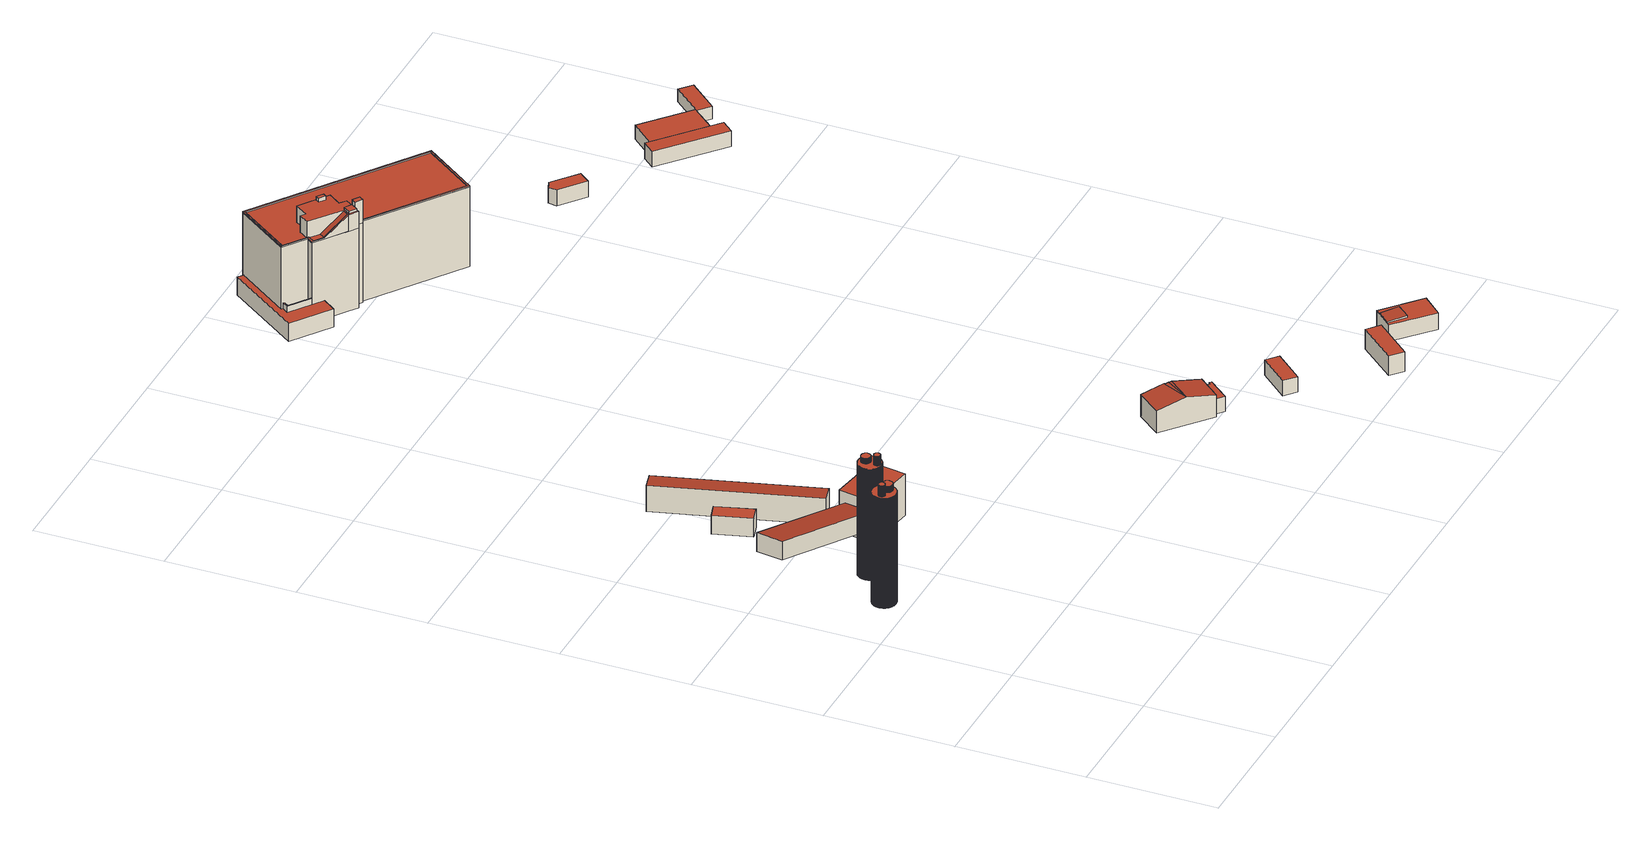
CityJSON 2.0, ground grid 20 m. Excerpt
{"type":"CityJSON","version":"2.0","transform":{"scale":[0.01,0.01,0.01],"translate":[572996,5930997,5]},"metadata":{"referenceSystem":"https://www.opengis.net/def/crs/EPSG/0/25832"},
"CityObjects":{
"building1":{"type":"Building","attributes":{"Grundfläche 2D":"10.214920","Grundhöhe NN":"5.525"},"children":["building1-1","building1-2"],"geometry":[{"type":"Solid","lod":"3","boundaries":[[[[0,1,2,3,4,5,6,7,8,9,10,11,12,13,14,15,16,17,18,19,20,21,22,23,24,25,26,27,28,29,30,31,32,33,34,35,36,37,38,39,40,41,42,43,44,45,46,47,48,49,50,51,52,53,54,55,56,57,58,59,60,61,62,63,64,65,66,67,68,69,70,71,72,73,74,75,76,77,78,79,80,81,82,83,84,85,86,87,88,89,90,91,92,93,94,95,96,97,98,99,100,101,102,103,104,105,106,107,108,109]],[[99,98,110,111]],[[100,99,111,112]],[[101,100,112,113]],[[102,101,113,114]],[[103,102,114,115]],[[89,88,116,117]],[[118,91,90,89,117,119]],[[92,91,118,120]],[[93,92,120,121]],[[94,93,121,122]],[[95,94,122,123]],[[96,95,123,124]],[[98,97,125,110]],[[97,96,124,125]],[[104,103,115,126]],[[105,104,126,127]],[[106,105,127,128]],[[107,106,128,129]],[[108,107,129,130]],[[109,108,130,131]],[[0,109,131,132]],[[1,0,132,133]],[[134,3,2,1,133,135]],[[136,5,4,3,134,137]],[[138,7,6,5,136,139]],[[8,7,138,140]],[[9,8,140,141]],[[142,11,10,9,141,143]],[[12,11,142,144]],[[13,12,144,145]],[[14,13,145,146]],[[15,14,146,147]],[[16,15,147,148]],[[17,16,148,149]],[[18,17,149,150]],[[19,18,150,151]],[[20,19,151,152]],[[21,20,152,153]],[[22,21,153,154]],[[23,22,154,155]],[[24,23,155,156]],[[25,24,156,157]],[[26,25,157,158]],[[27,26,158,159]],[[28,27,159,160]],[[29,28,160,161]],[[30,29,161,162]],[[31,30,162,163]],[[32,31,163,164]],[[33,32,164,165]],[[34,33,165,166]],[[35,34,166,167]],[[36,35,167,168]],[[37,36,168,169]],[[38,37,169,170]],[[39,38,170,171]],[[40,39,171,172]],[[41,40,172,173]],[[42,41,173,174]],[[43,42,174,175]],[[44,43,175,176]],[[45,44,176,177]],[[178,47,46,45,177,179]],[[180,49,48,47,178,181]],[[182,51,50,49,180,183]],[[52,51,182,184]],[[53,52,184,185]],[[54,53,185,186]],[[55,54,186,187]],[[56,55,187,188]],[[57,56,188,189]],[[58,57,189,190]],[[59,58,190,191]],[[192,61,60,59,191,193]],[[62,61,192,194]],[[63,62,194,195]],[[196,65,64,63,195,197]],[[198,67,66,65,196,199]],[[68,67,198,200]],[[69,68,200,201]],[[70,69,201,202]],[[71,70,202,203]],[[72,71,203,204]],[[73,72,204,205]],[[74,73,205,206]],[[75,74,206,207]],[[76,75,207,208]],[[77,76,208,209]],[[78,77,209,210]],[[79,78,210,211]],[[80,79,211,212]],[[81,80,212,213]],[[82,81,213,214]],[[83,82,214,215]],[[84,83,215,216]],[[85,84,216,217]],[[86,85,217,218]],[[87,86,218,219]],[[88,87,219,116]],[[116,219,218,217,216,215,214,213,212,211,210,209,208,207,206,205,204,203,202,201,200,198,199,196,197,195,194,192,193,191,190,189,188,187,186,185,184,182,183,180,181,178,179,177,176,175,174,173,172,171,170,169,168,167,166,165,164,163,162,161,160,159,158,157,156,155,154,153,152,151,150,149,148,147,146,145,144,142,143,141,140,138,139,136,137,134,135,133,132,131,130,129,128,127,126,115,114,113,112,111,110,125,124,123,122,121,120,118,119,117]]]],"semantics":{"surfaces":[{"type":"RoofSurface"},{"type":"WallSurface"},{"type":"GroundSurface"}],"values":[[0,1,1,1,1,1,1,1,1,1,1,1,1,1,1,1,1,1,1,1,1,1,1,1,1,1,1,1,1,1,1,1,1,1,1,1,1,1,1,1,1,1,1,1,1,1,1,1,1,1,1,1,1,1,1,1,1,1,1,1,1,1,1,1,1,1,1,1,1,1,1,1,1,1,1,1,1,1,1,1,1,1,1,1,1,1,1,1,1,1,1,1,1,1,1,1,1,1,1,1,2]]}}]},
"building1-1":{"type":"BuildingInstallation","parents":["building1"],"geometry":[{"type":"MultiSurface","lod":"3","boundaries":[[[220,221,222,223,224,225,226,227,228,229,230,231,232,233,234,235,236,237,238,239,240,241,242,243,244,245,246,247,248,249,250,251,252,253,254,255,256,257,258,259,260,261,262,263,264,265,266,267,268,269,270,271]],[[272,273,224,223]],[[273,274,225,224]],[[275,276,220,271]],[[276,277,221,220]],[[277,278,222,221]],[[223,222,278,272]],[[274,279,226,225]],[[279,280,227,226]],[[280,281,228,227]],[[281,282,229,228]],[[282,283,230,229]],[[283,284,231,230]],[[284,285,232,231]],[[285,286,233,232]],[[286,287,234,233]],[[287,288,235,234]],[[288,289,236,235]],[[289,290,237,236]],[[290,291,238,237]],[[291,292,239,238]],[[292,293,240,239]],[[293,294,241,240]],[[294,295,242,241]],[[295,296,243,242]],[[296,297,244,243]],[[297,298,245,244]],[[298,299,300,247,246,245]],[[300,301,302,249,248,247]],[[302,303,250,249]],[[303,304,251,250]],[[304,305,252,251]],[[305,306,253,252]],[[306,307,254,253]],[[307,308,255,254]],[[308,309,256,255]],[[309,310,257,256]],[[310,311,258,257]],[[311,312,259,258]],[[312,313,260,259]],[[313,314,261,260]],[[314,315,262,261]],[[315,316,263,262]],[[316,317,264,263]],[[317,318,265,264]],[[318,319,266,265]],[[319,320,267,266]],[[320,321,268,267]],[[321,322,269,268]],[[322,323,270,269]],[[323,275,271,270]]],"semantics":{"surfaces":[{"type":"RoofSurface"},{"type":"WallSurface"}],"values":[0,1,1,1,1,1,1,1,1,1,1,1,1,1,1,1,1,1,1,1,1,1,1,1,1,1,1,1,1,1,1,1,1,1,1,1,1,1,1,1,1,1,1,1,1,1,1,1,1,1,1]}}]},
"building1-2":{"type":"BuildingInstallation","parents":["building1"],"geometry":[{"type":"MultiSurface","lod":"3","boundaries":[[[324,325,326,327,328,329,330,331,332,333,334,335,336,337,338,339,340,341,342,343,344,345,346,347,348,349,350,351,352,353,354,355,356,357,358,359,360,361,362,363,364,365,366,367,368,369,370,371,372,373,374,375,376,377,378,379,380,381,382,383,384]],[[385,386,327,326]],[[387,388,383,382]],[[384,383,388,389]],[[389,390,324,384]],[[390,391,325,324]],[[326,325,391,385]],[[386,392,328,327]],[[392,393,329,328]],[[393,394,330,329]],[[394,395,331,330]],[[332,331,395,396]],[[333,332,396,397]],[[397,398,334,333]],[[398,399,335,334]],[[399,400,336,335]],[[400,401,337,336]],[[401,402,338,337]],[[402,403,404,340,339,338]],[[404,405,341,340]],[[405,406,342,341]],[[406,407,343,342]],[[407,408,344,343]],[[408,409,345,344]],[[409,410,346,345]],[[410,411,347,346]],[[411,412,348,347]],[[412,413,349,348]],[[413,414,350,349]],[[414,415,351,350]],[[415,416,352,351]],[[416,417,353,352]],[[417,418,354,353]],[[418,419,355,354]],[[419,420,356,355]],[[420,421,357,356]],[[421,422,358,357]],[[422,423,359,358]],[[423,424,360,359]],[[424,425,361,360]],[[425,426,362,361]],[[426,427,363,362]],[[427,428,364,363]],[[428,429,365,364]],[[429,430,366,365]],[[430,431,367,366]],[[431,432,368,367]],[[432,433,369,368]],[[433,434,370,369]],[[434,435,371,370]],[[435,436,372,371]],[[436,437,373,372]],[[437,438,374,373]],[[438,439,440,376,375,374]],[[440,441,377,376]],[[441,442,378,377]],[[442,443,379,378]],[[443,444,380,379]],[[444,445,387,382,381,380]]],"semantics":{"surfaces":[{"type":"RoofSurface"},{"type":"WallSurface"}],"values":[0,1,1,1,1,1,1,1,1,1,1,1,1,1,1,1,1,1,1,1,1,1,1,1,1,1,1,1,1,1,1,1,1,1,1,1,1,1,1,1,1,1,1,1,1,1,1,1,1,1,1,1,1,1,1,1,1,1,1]}}]},
"building2":{"type":"Building","attributes":{"Grundfläche 2D":"95.408571","Grundhöhe NN":"7.500"},"geometry":[{"type":"Solid","lod":"3","boundaries":[[[[446,447,448,449]],[[447,446,450,451]],[[448,447,451,452]],[[449,448,452,453]],[[446,449,453,450]],[[453,452,451,450]]]],"semantics":{"surfaces":[{"type":"RoofSurface"},{"type":"WallSurface"},{"type":"GroundSurface"}],"values":[[0,1,1,1,1,2]]}}]},
"building3":{"type":"Building","attributes":{"Grundfläche 2D":"9.798361","Grundhöhe NN":"5.527"},"children":["building3-1","building3-2"],"geometry":[{"type":"Solid","lod":"3","boundaries":[[[[454,455,456,457,458,459,460,461,462,463,464,465,466,467,468,469,470,471,472,473,474,475,476,477,478,479,480,481,482,483,484,485,486,487,488,489,490,491,492,493,494,495,496,497,498,499,500,501,502,503,504,505,506,507,508,509,510,511,512,513,514,515,516,517,518,519,520,521,522,523,524,525,526,527,528,529,530,531,532,533,534,535,536,537,538,539,540,541,542,543,544,545,546,547,548,549,550,551,552,553,554,555,556,557,558,559,560,561,562,563,564]],[[565,566,511,510]],[[566,567,512,511]],[[567,568,513,512]],[[568,569,514,513]],[[570,571,572,501,500,499]],[[572,573,574,503,502,501]],[[574,575,504,503]],[[575,576,505,504]],[[576,577,506,505]],[[577,578,507,506]],[[579,565,510,509]],[[578,580,508,507]],[[580,579,509,508]],[[569,581,515,514]],[[581,582,516,515]],[[582,583,517,516]],[[583,584,518,517]],[[584,585,519,518]],[[585,586,520,519]],[[586,587,521,520]],[[587,588,522,521]],[[588,589,523,522]],[[589,590,524,523]],[[590,591,525,524]],[[591,592,526,525]],[[592,593,527,526]],[[593,594,528,527]],[[594,595,529,528]],[[595,596,530,529]],[[596,597,531,530]],[[597,598,599,533,532,531]],[[599,600,534,533]],[[600,601,535,534]],[[601,602,603,537,536,535]],[[603,604,605,539,538,537]],[[605,606,540,539]],[[606,607,541,540]],[[607,608,542,541]],[[608,609,543,542]],[[609,610,544,543]],[[610,611,545,544]],[[611,612,546,545]],[[612,613,547,546]],[[613,614,548,547]],[[614,615,549,548]],[[615,616,550,549]],[[616,617,551,550]],[[617,618,552,551]],[[618,619,620,554,553,552]],[[620,621,622,556,555,554]],[[622,623,624,558,557,556]],[[624,625,559,558]],[[625,626,560,559]],[[626,627,561,560]],[[627,628,562,561]],[[628,629,630,564,563,562]],[[630,631,454,564]],[[631,632,455,454]],[[632,633,456,455]],[[633,634,457,456]],[[634,635,458,457]],[[635,636,459,458]],[[636,637,460,459]],[[637,638,461,460]],[[638,639,462,461]],[[639,640,463,462]],[[640,641,464,463]],[[641,642,465,464]],[[642,643,466,465]],[[643,644,467,466]],[[644,645,468,467]],[[645,646,469,468]],[[646,647,470,469]],[[647,648,471,470]],[[648,649,472,471]],[[649,650,473,472]],[[650,651,474,473]],[[651,652,475,474]],[[652,653,476,475]],[[653,654,477,476]],[[654,655,478,477]],[[655,656,479,478]],[[656,657,480,479]],[[657,658,481,480]],[[658,659,482,481]],[[659,660,483,482]],[[660,661,484,483]],[[661,662,485,484]],[[662,663,664,665,488,487,486,485]],[[665,666,489,488]],[[666,667,490,489]],[[667,668,491,490]],[[668,669,492,491]],[[669,670,493,492]],[[670,671,494,493]],[[671,672,495,494]],[[672,673,496,495]],[[673,674,497,496]],[[674,675,498,497]],[[675,570,499,498]],[[675,674,673,672,671,670,669,668,667,666,665,664,663,662,661,660,659,658,657,656,655,654,653,652,651,650,649,648,647,646,645,644,643,642,641,640,639,638,637,636,635,634,633,632,631,630,629,628,627,626,625,624,623,622,621,620,619,618,617,616,615,614,613,612,611,610,609,608,607,606,605,604,603,602,601,600,599,598,597,596,595,594,593,592,591,590,589,588,587,586,585,584,583,582,581,569,568,567,566,565,579,580,578,577,576,575,574,573,572,571,570]]]],"semantics":{"surfaces":[{"type":"RoofSurface"},{"type":"WallSurface"},{"type":"GroundSurface"}],"values":[[0,1,1,1,1,1,1,1,1,1,1,1,1,1,1,1,1,1,1,1,1,1,1,1,1,1,1,1,1,1,1,1,1,1,1,1,1,1,1,1,1,1,1,1,1,1,1,1,1,1,1,1,1,1,1,1,1,1,1,1,1,1,1,1,1,1,1,1,1,1,1,1,1,1,1,1,1,1,1,1,1,1,1,1,1,1,1,1,1,1,1,1,1,1,1,1,1,1,1,1,1,2]]}}]},
"building3-1":{"type":"BuildingInstallation","parents":["building3"],"geometry":[{"type":"MultiSurface","lod":"3","boundaries":[[[676,677,678,679,680,681,682,683,684,685,686,687,688,689,690,691,692,693,694,695,696,697,698,699,700,701,702,703,704,705,706,707,708,709,710,711,712,713,714,715,716,717,718,719,720,721,722,723,724,725,726,727,728,729,730]],[[677,676,731,732]],[[678,677,732,733]],[[728,727,734,735]],[[729,728,735,736]],[[730,729,736,737]],[[676,730,737,731]],[[679,678,733,738]],[[680,679,738,739]],[[681,680,739,740]],[[682,681,740,741]],[[683,682,741,742]],[[684,683,742,743]],[[685,684,743,744]],[[686,685,744,745]],[[687,686,745,746]],[[688,687,746,747]],[[689,688,747,748]],[[690,689,748,749]],[[691,690,749,750]],[[692,691,750,751]],[[693,692,751,752]],[[694,693,752,753]],[[695,694,753,754]],[[696,695,754,755]],[[697,696,755,756]],[[698,697,756,757]],[[699,698,757,758]],[[700,699,758,759]],[[701,700,759,760]],[[702,701,760,761]],[[703,702,761,762]],[[704,703,762,763]],[[705,704,763,764]],[[706,705,764,765]],[[707,706,765,766]],[[708,707,766,767]],[[709,708,767,768]],[[710,709,768,769]],[[711,710,769,770]],[[712,711,770,771]],[[713,712,771,772]],[[714,713,772,773]],[[715,714,773,774]],[[716,715,774,775]],[[717,716,775,776]],[[718,717,776,777]],[[719,718,777,778]],[[720,719,778,779]],[[721,720,779,780]],[[722,721,780,781]],[[723,722,781,782]],[[724,723,782,783]],[[725,724,783,784]],[[726,725,784,785]],[[727,726,785,734]]],"semantics":{"surfaces":[{"type":"RoofSurface"},{"type":"WallSurface"}],"values":[0,1,1,1,1,1,1,1,1,1,1,1,1,1,1,1,1,1,1,1,1,1,1,1,1,1,1,1,1,1,1,1,1,1,1,1,1,1,1,1,1,1,1,1,1,1,1,1,1,1,1,1,1,1,1,1]}}]},
"building3-2":{"type":"BuildingInstallation","parents":["building3"],"geometry":[{"type":"MultiSurface","lod":"3","boundaries":[[[786,787,788,789,790,791,792,793,794,795,796,797,798,799,800,801,802,803,804,805,806,807,808,809,810,811,812,813,814,815,816,817,818,819,820,821,822,823,824,825,826,827,828,829,830,831,832,833,834,835,836,837,838,839,840,841]],[[842,843,790,789]],[[843,844,791,790]],[[845,846,786,841]],[[846,847,787,786]],[[847,848,788,787]],[[848,842,789,788]],[[844,849,792,791]],[[849,850,793,792]],[[850,851,794,793]],[[851,852,795,794]],[[852,853,796,795]],[[853,854,855,798,797,796]],[[855,856,799,798]],[[856,857,800,799]],[[857,858,859,802,801,800]],[[859,860,803,802]],[[860,861,804,803]],[[861,862,805,804]],[[862,863,806,805]],[[863,864,807,806]],[[864,865,808,807]],[[865,866,809,808]],[[866,867,810,809]],[[867,868,811,810]],[[868,869,812,811]],[[869,870,813,812]],[[814,813,870,871]],[[871,872,815,814]],[[872,873,816,815]],[[873,874,817,816]],[[874,875,818,817]],[[819,818,875,876]],[[876,877,820,819]],[[877,878,821,820]],[[878,879,822,821]],[[879,880,823,822]],[[880,881,824,823]],[[881,882,825,824]],[[882,883,826,825]],[[883,884,827,826]],[[828,827,884,885]],[[885,886,829,828]],[[886,887,830,829]],[[887,888,831,830]],[[888,889,832,831]],[[889,890,833,832]],[[890,891,834,833]],[[891,892,835,834]],[[892,893,894,837,836,835]],[[894,895,896,839,838,837]],[[840,839,896,897]],[[897,845,841,840]]],"semantics":{"surfaces":[{"type":"RoofSurface"},{"type":"WallSurface"}],"values":[0,1,1,1,1,1,1,1,1,1,1,1,1,1,1,1,1,1,1,1,1,1,1,1,1,1,1,1,1,1,1,1,1,1,1,1,1,1,1,1,1,1,1,1,1,1,1,1,1,1,1,1,1]}}]},
"building4":{"type":"Building","attributes":{"Grundfläche 2D":"14.582575","Grundhöhe NN":"5.173"},"geometry":[{"type":"Solid","lod":"3","boundaries":[[[[898,899,900,901]],[[902,903,901,900]],[[903,904,898,901]],[[904,905,899,898]],[[905,902,900,899]],[[905,904,903,902]]]],"semantics":{"surfaces":[{"type":"RoofSurface"},{"type":"WallSurface"},{"type":"GroundSurface"}],"values":[[0,1,1,1,1,2]]}}]},
"building5":{"type":"Building","attributes":{"Grundfläche 2D":"46.606124","Grundhöhe NN":"5.518"},"geometry":[{"type":"Solid","lod":"3","boundaries":[[[[906,907,908,909]],[[909,908,910,911]],[[906,909,911,912]],[[907,906,912,913]],[[908,907,913,910]],[[913,912,911,910]]]],"semantics":{"surfaces":[{"type":"RoofSurface"},{"type":"WallSurface"},{"type":"GroundSurface"}],"values":[[0,1,1,1,1,2]]}}]},
"building6":{"type":"Building","attributes":{"Grundfläche 2D":"91.170363","Grundhöhe NN":"5.155"},"geometry":[{"type":"Solid","lod":"3","boundaries":[[[[914,915,916,917]],[[918,919,920,921]],[[922,923,917,916]],[[923,924,914,917]],[[924,925,915,914]],[[925,922,916,915]],[[926,927,921,920]],[[927,928,918,921]],[[928,929,919,918]],[[929,926,920,919]],[[925,924,923,922]],[[929,928,927,926]]]],"semantics":{"surfaces":[{"type":"RoofSurface"},{"type":"WallSurface"},{"type":"GroundSurface"}],"values":[[0,0,1,1,1,1,1,1,1,1,2,2]]}}]},
"building7":{"type":"Building","attributes":{"Grundfläche 2D":"43.508613","Grundhöhe NN":"5.554"},"geometry":[{"type":"Solid","lod":"3","boundaries":[[[[930,931,932,933]],[[934,932,931]],[[934,935,936,932]],[[932,936,937,938,939]],[[934,931,930,940,941]],[[935,934,941,942]],[[937,936,943,944]],[[936,935,942,943]],[[938,937,944,945]],[[939,938,945,946]],[[933,932,939,946,947]],[[930,933,947,940]],[[940,947,946,945,944,943,942,941]]]],"semantics":{"surfaces":[{"type":"RoofSurface"},{"type":"WallSurface"},{"type":"GroundSurface"}],"values":[[0,0,0,0,1,1,1,1,1,1,1,1,2]]}}]},
"building8":{"type":"Building","attributes":{"Grundfläche 2D":"6.812278","Grundhöhe NN":"5.571"},"geometry":[{"type":"Solid","lod":"3","boundaries":[[[[948,949,950,951,952,953,954]],[[950,949,955,956]],[[951,950,956,957]],[[952,951,957,958]],[[953,952,958,959]],[[948,954,960,961]],[[954,953,959,960]],[[949,948,961,955]],[[961,960,959,958,957,956,955]]]],"semantics":{"surfaces":[{"type":"RoofSurface"},{"type":"WallSurface"},{"type":"GroundSurface"}],"values":[[0,1,1,1,1,1,1,1,2]]}}]},
"building9":{"type":"Building","attributes":{"Grundfläche 2D":"13.793557","Grundhöhe NN":"5.588"},"geometry":[{"type":"Solid","lod":"3","boundaries":[[[[962,963,964,965]],[[966,967,965,964]],[[967,968,962,965]],[[968,969,963,962]],[[969,966,964,963]],[[969,968,967,966]]]],"semantics":{"surfaces":[{"type":"RoofSurface"},{"type":"WallSurface"},{"type":"GroundSurface"}],"values":[[0,1,1,1,1,2]]}}]},
"building10":{"type":"Building","attributes":{"Grundfläche 2D":"19.108471","Grundhöhe NN":"5.616"},"geometry":[{"type":"Solid","lod":"3","boundaries":[[[[970,971,972,973]],[[974,975,973,972]],[[975,976,970,973]],[[976,977,971,970]],[[977,974,972,971]],[[977,976,975,974]]]],"semantics":{"surfaces":[{"type":"RoofSurface"},{"type":"WallSurface"},{"type":"GroundSurface"}],"values":[[0,1,1,1,1,2]]}}]},
"building11":{"type":"Building","attributes":{"Grundfläche 2D":"366.352411","Grundhöhe NN":"5.957"},"children":["building11-1","building11-2","building11-3","building11-4","building11-5"],"geometry":[{"type":"MultiSurface","lod":"3","boundaries":[[[978,979,980,981,982,983,984,985,986,987,988,989,990,991,992],[993,994,995,996,997],[998,999,1000,1001]],[[1002,1003,1004,1005,1006,1007,1008,1009,1010,1011,1012,1013,1014,1015,1016,1017,1018,1019,1020,1021]],[[1022,1023,1020]],[[1023,1021,1020]],[[1024,1025,1026,1027,1028,1029,1030,1031,1032,1033,1034,1035]],[[1036,1037,1038]],[[1039,1040,1041,1042,1043,1044,1045,1046,1047,1048,1049,1050,1051,1052,1053,1054,1055,1056,1057,1058,1059,1060,1061,1062,1063]],[[981,1052,1051,1064,982]],[[1036,1038,985,984,983,982,1064,1065,1023,1022]],[[1038,1066,986,985]],[[1066,1061,987,986]],[[990,989,1059,1058]],[[1058,1057,991,990]],[[1057,1056,992,991]],[[1056,1055,978,992]],[[1055,1054,979,978]],[[1054,1053,980,979]],[[1053,1052,981,980]],[[1063,1067,1011,1010]],[[1012,1011,1067,1068]],[[1068,1069,1013,1012]],[[1069,1070,1014,1013]],[[1070,1071,1072,1016,1015,1014]],[[1072,1073,1074,1075,1019,1018,1017,1016]],[[1075,1037,1036,1022,1020,1019]],[[1048,1047,1046,1002,1021,1023,1065]],[[1003,1002,1046,1045]],[[1004,1003,1045,1044]],[[1005,1004,1044,1043]],[[1006,1005,1043,1042]],[[1042,1041,1007,1006]],[[1039,1009,1008,1007,1041,1040]],[[1032,1031,1076,1077]],[[1033,1032,1077,1078]],[[1034,1033,1078,1079]],[[1035,1034,1079,1080]],[[1027,1072,1071,1070,1030,1029,1028]],[[1024,1075,1074,1073,1072,1027,1026,1025]],[[1081,1082,1066,1038,1037,1075,1024,1035,1080]],[[1061,1066,1082,1083]],[[1062,1061,1083,1084]],[[1063,1062,1084,1085]],[[1067,1063,1085,1086]],[[1068,1067,1086,1087]],[[1069,1068,1087,1088]],[[1031,1030,1070,1069,1088,1076]],[[1087,1086,1085,1084,1083,1082,1081,1080,1079,1078,1077,1076,1088]]],"semantics":{"surfaces":[{"type":"RoofSurface"},{"type":"WallSurface"},{"type":"GroundSurface"}],"values":[0,0,0,0,0,0,0,1,1,1,1,1,1,1,1,1,1,1,1,1,1,1,1,1,1,1,1,1,1,1,1,1,1,1,1,1,1,1,1,1,1,1,1,1,1,1,2]}}]},
"building11-1":{"type":"BuildingInstallation","parents":["building11"],"geometry":[{"type":"MultiSurface","lod":"3","boundaries":[[[1089,1090,1091,1092]],[[1092,1091,999,998]],[[1089,1092,998,1001]],[[1090,1089,1001,1000]],[[1091,1090,1000,999]]],"semantics":{"surfaces":[{"type":"RoofSurface"},{"type":"WallSurface"}],"values":[0,1,1,1,1]}}]},
"building11-2":{"type":"BuildingInstallation","parents":["building11"],"geometry":[{"type":"MultiSurface","lod":"3","boundaries":[[[1093,1094,1095,1096,1097,1098]],[[1095,1025,1026,1096]],[[1097,1096,1026,1099]],[[1099,1028,1098,1097]],[[1028,1029,1093,1098]],[[1094,1093,1029,1100]],[[1095,1094,1100,1025]]],"semantics":{"surfaces":[{"type":"RoofSurface"},{"type":"WallSurface"}],"values":[0,1,1,1,1,1,1]}}]},
"building11-3":{"type":"BuildingInstallation","parents":["building11"],"geometry":[{"type":"MultiSurface","lod":"3","boundaries":[[[1065,1064,1051,1048]]],"semantics":{"surfaces":[{"type":"RoofSurface"}],"values":[0]}}]},
"building11-4":{"type":"BuildingInstallation","parents":["building11"],"geometry":[{"type":"MultiSurface","lod":"3","boundaries":[[[1101,1102,1103,1104,1105]],[[1103,1102,993,997]],[[1104,1103,997,996]],[[1105,1104,996,995]],[[993,1102,1101,1105,995,994]]],"semantics":{"surfaces":[{"type":"RoofSurface"},{"type":"WallSurface"}],"values":[0,1,1,1,1]}}]},
"building11-5":{"type":"BuildingInstallation","parents":["building11"],"geometry":[{"type":"MultiSurface","lod":"3","boundaries":[[[1106,1107,1108,1109,1110]],[[988,987,1107,1106]],[[1062,1108,1107,987,1061]],[[1111,1110,1109,1108,1062,1063,1010,1009,1039]],[[1106,1110,1111,1059,989,988]]],"semantics":{"surfaces":[{"type":"RoofSurface"},{"type":"WallSurface"}],"values":[0,1,1,1,1]}}]},
"building12":{"type":"Building","attributes":{"Grundfläche 2D":"30.776832","Grundhöhe NN":"5.616"},"children":["building12-1"],"geometry":[{"type":"Solid","lod":"3","boundaries":[[[[1112,1113,1114,1115,1116,1117]],[[1115,1114,1113,1112,1118,1119]],[[1116,1115,1119,1120]],[[1117,1116,1120,1121]],[[1112,1117,1121,1118]],[[1119,1118,1121,1120]]]],"semantics":{"surfaces":[{"type":"RoofSurface"},{"type":"WallSurface"},{"type":"GroundSurface"}],"values":[[0,1,1,1,1,2]]}}]},
"building12-1":{"type":"BuildingInstallation","parents":["building12"],"geometry":[{"type":"MultiSurface","lod":"3","boundaries":[[[1122,1123,1124,1125]],[[1113,1114,1125,1124]],[[1122,1125,1114,1126]],[[1126,1127,1123,1122]],[[1124,1123,1127,1113]]],"semantics":{"surfaces":[{"type":"RoofSurface"},{"type":"WallSurface"}],"values":[0,1,1,1,1]}}]},
"building13":{"type":"Building","attributes":{"Grundfläche 2D":"11.872513","Grundhöhe NN":"5.946"},"geometry":[{"type":"Solid","lod":"3","boundaries":[[[[1128,1129,1130,1131,1132]],[[1133,1134,1132,1131]],[[1134,1135,1128,1132]],[[1135,1136,1129,1128]],[[1136,1137,1130,1129]],[[1137,1133,1131,1130]],[[1137,1136,1135,1134,1133]]]],"semantics":{"surfaces":[{"type":"RoofSurface"},{"type":"WallSurface"},{"type":"GroundSurface"}],"values":[[0,1,1,1,1,1,2]]}}]},
"building14":{"type":"Building","attributes":{"Grundfläche 2D":"30.035282","Grundhöhe NN":"5.639"},"geometry":[{"type":"Solid","lod":"3","boundaries":[[[[1138,1139,1140,1141]],[[1139,1138,1142,1143]],[[1140,1139,1143,1144]],[[1141,1140,1144,1145]],[[1138,1141,1145,1142]],[[1143,1142,1145,1144]]]],"semantics":{"surfaces":[{"type":"RoofSurface"},{"type":"WallSurface"},{"type":"GroundSurface"}],"values":[[0,1,1,1,1,2]]}}]},
"building15":{"type":"Building","attributes":{"Grundfläche 2D":"45.669580","Grundhöhe NN":"5.767"},"geometry":[{"type":"Solid","lod":"3","boundaries":[[[[1146,1147,1148,1149]],[[1150,1151,1149,1148]],[[1151,1152,1146,1149]],[[1152,1153,1147,1146]],[[1153,1150,1148,1147]],[[1153,1152,1151,1150]]]],"semantics":{"surfaces":[{"type":"RoofSurface"},{"type":"WallSurface"},{"type":"GroundSurface"}],"values":[[0,1,1,1,1,2]]}}]},
"building16":{"type":"Building","attributes":{"Grundfläche 2D":"14.897700","Grundhöhe NN":"5.859"},"geometry":[{"type":"Solid","lod":"3","boundaries":[[[[1154,1155,1156,1157]],[[1158,1159,1157,1156]],[[1159,1160,1154,1157]],[[1160,1161,1155,1154]],[[1161,1158,1156,1155]],[[1161,1160,1159,1158]]]],"semantics":{"surfaces":[{"type":"RoofSurface"},{"type":"WallSurface"},{"type":"GroundSurface"}],"values":[[0,1,1,1,1,2]]}}]}
},
"vertices":[
[1178,4388,1867],[1177,4401,1867],[1175,4410,1867],[1174,4413,1867],[1172,4423,1867],[1171,4426,1867],[1168,4436,1867],[1167,4438,1867],[1162,4448,1867],[1161,4450,1867],[1160,4452,1867],[1155,4462,1867],[1149,4472,1867],[1141,4483,1867],[1133,4493,1867],[1124,4502,1867],[1115,4510,1867],[1106,4517,1867],[1096,4524,1867],[1086,4530,1867],[1076,4536,1867],[1066,4540,1867],[1056,4544,1867],[1045,4547,1867],[1035,4549,1867],[1026,4551,1867],[1016,4552,1867],[1006,4553,1867],[995,4553,1867],[984,4552,1867],[973,4551,1867],[962,4549,1867],[951,4546,1867],[939,4543,1867],[928,4538,1867],[917,4533,1867],[906,4527,1867],[895,4520,1867],[885,4513,1867],[875,4504,1867],[866,4495,1867],[858,4485,1867],[850,4475,1867],[843,4464,1867],[837,4452,1867],[832,4441,1867],[829,4433,1867],[827,4429,1867],[824,4419,1867],[824,4417,1867],[823,4415,1867],[821,4405,1867],[819,4393,1867],[818,4381,1867],[818,4369,1867],[819,4358,1867],[820,4347,1867],[822,4336,1867],[824,4326,1867],[827,4316,1867],[830,4308,1867],[831,4307,1867],[831,4305,1867],[834,4298,1867],[834,4297,1867],[839,4288,1867],[841,4285,1867],[844,4279,1867],[850,4270,1867],[856,4261,1867],[864,4253,1867],[872,4244,1867],[881,4236,1867],[890,4228,1867],[900,4221,1867],[911,4215,1867],[922,4209,1867],[934,4204,1867],[946,4200,1867],[959,4196,1867],[971,4194,1867],[984,4193,1867],[997,4192,1867],[1010,4192,1867],[1023,4194,1867],[1035,4196,1867],[1048,4199,1867],[1059,4203,1867],[1071,4207,1867],[1081,4212,1867],[1086,4215,1867],[1092,4218,1867],[1101,4224,1867],[1110,4231,1867],[1111,4232,1867],[1118,4238,1867],[1126,4245,1867],[1133,4252,1867],[1139,4260,1867],[1145,4268,1867],[1151,4276,1867],[1156,4285,1867],[1161,4295,1867],[1166,4305,1867],[1170,4316,1867],[1173,4327,1867],[1176,4338,1867],[1178,4350,1867],[1179,4363,1867],[1179,4375,1867],[1139,4260,53],[1145,4268,53],[1151,4276,53],[1156,4285,53],[1161,4295,53],[1166,4305,53],[1071,4207,53],[1081,4212,53],[1092,4218,53],[1086,4215,53],[1101,4224,53],[1110,4231,53],[1111,4232,53],[1118,4238,53],[1126,4245,53],[1133,4252,53],[1170,4316,53],[1173,4327,53],[1176,4338,53],[1178,4350,53],[1179,4363,53],[1179,4375,53],[1178,4388,53],[1177,4401,53],[1174,4413,53],[1175,4410,53],[1171,4426,53],[1172,4423,53],[1167,4438,53],[1168,4436,53],[1162,4448,53],[1161,4450,53],[1155,4462,53],[1160,4452,53],[1149,4472,53],[1141,4483,53],[1133,4493,53],[1124,4502,53],[1115,4510,53],[1106,4517,53],[1096,4524,53],[1086,4530,53],[1076,4536,53],[1066,4540,53],[1056,4544,53],[1045,4547,53],[1035,4549,53],[1026,4551,53],[1016,4552,53],[1006,4553,53],[995,4553,53],[984,4552,53],[973,4551,53],[962,4549,53],[951,4546,53],[939,4543,53],[928,4538,53],[917,4533,53],[906,4527,53],[895,4520,53],[885,4513,53],[875,4504,53],[866,4495,53],[858,4485,53],[850,4475,53],[843,4464,53],[837,4452,53],[832,4441,53],[827,4429,53],[829,4433,53],[824,4417,53],[824,4419,53],[821,4405,53],[823,4415,53],[819,4393,53],[818,4381,53],[818,4369,53],[819,4358,53],[820,4347,53],[822,4336,53],[824,4326,53],[827,4316,53],[831,4307,53],[830,4308,53],[831,4305,53],[834,4298,53],[839,4288,53],[834,4297,53],[844,4279,53],[841,4285,53],[850,4270,53],[856,4261,53],[864,4253,53],[872,4244,53],[881,4236,53],[890,4228,53],[900,4221,53],[911,4215,53],[922,4209,53],[934,4204,53],[946,4200,53],[959,4196,53],[971,4194,53],[984,4193,53],[997,4192,53],[1010,4192,53],[1023,4194,53],[1035,4196,53],[1048,4199,53],[1059,4203,53],
[933,4325,2045],[938,4328,2045],[942,4332,2045],[946,4336,2045],[949,4341,2045],[952,4346,2045],[954,4352,2045],[956,4358,2045],[957,4365,2045],[957,4372,2045],[956,4379,2045],[954,4386,2045],[951,4392,2045],[947,4398,2045],[942,4404,2045],[937,4408,2045],[931,4412,2045],[926,4414,2045],[920,4416,2045],[915,4417,2045],[909,4418,2045],[903,4418,2045],[897,4417,2045],[891,4415,2045],[884,4413,2045],[878,4409,2045],[874,4406,2045],[873,4404,2045],[872,4403,2045],[868,4399,2045],[864,4393,2045],[860,4387,2045],[858,4380,2045],[857,4374,2045],[857,4367,2045],[857,4361,2045],[858,4355,2045],[860,4350,2045],[862,4345,2045],[866,4339,2045],[869,4335,2045],[870,4334,2045],[874,4330,2045],[879,4326,2045],[881,4325,2045],[885,4322,2045],[892,4320,2045],[899,4318,2045],[906,4318,2045],[914,4318,2045],[920,4320,2045],[927,4322,2045],[946,4336,1867],[949,4341,1867],[952,4346,1867],[927,4322,1867],[933,4325,1867],[938,4328,1867],[942,4332,1867],[954,4352,1867],[956,4358,1867],[957,4365,1867],[957,4372,1867],[956,4379,1867],[954,4386,1867],[951,4392,1867],[947,4398,1867],[942,4404,1867],[937,4408,1867],[931,4412,1867],[926,4414,1867],[920,4416,1867],[915,4417,1867],[909,4418,1867],[903,4418,1867],[897,4417,1867],[891,4415,1867],[884,4413,1867],[878,4409,1867],[874,4406,1867],[873,4404,1867],[872,4403,1867],[868,4399,1867],[864,4393,1867],[860,4387,1867],[858,4380,1867],[857,4374,1867],[857,4367,1867],[857,4361,1867],[858,4355,1867],[860,4350,1867],[862,4345,1867],[866,4339,1867],[869,4335,1867],[870,4334,1867],[874,4330,1867],[879,4326,1867],[881,4325,1867],[885,4322,1867],[892,4320,1867],[899,4318,1867],[906,4318,1867],[914,4318,1867],[920,4320,1867],
[1122,4298,1967],[1128,4305,1967],[1132,4312,1967],[1136,4320,1967],[1139,4329,1967],[1141,4339,1967],[1142,4349,1967],[1142,4359,1967],[1140,4370,1967],[1136,4381,1967],[1134,4386,1967],[1131,4391,1967],[1128,4395,1967],[1124,4400,1967],[1117,4408,1967],[1114,4410,1967],[1108,4415,1967],[1099,4420,1967],[1090,4424,1967],[1080,4427,1967],[1071,4428,1967],[1062,4429,1967],[1054,4428,1967],[1045,4426,1967],[1035,4423,1967],[1026,4419,1967],[1017,4413,1967],[1009,4406,1967],[1002,4398,1967],[998,4393,1967],[995,4388,1967],[993,4383,1967],[992,4382,1967],[991,4378,1967],[988,4367,1967],[986,4357,1967],[986,4346,1967],[987,4336,1967],[989,4326,1967],[993,4318,1967],[997,4310,1967],[1002,4303,1967],[1008,4296,1967],[1015,4289,1967],[1023,4283,1967],[1033,4279,1967],[1043,4275,1967],[1054,4273,1967],[1059,4272,1967],[1061,4272,1967],[1065,4272,1967],[1067,4272,1967],[1071,4272,1967],[1074,4273,1967],[1076,4273,1967],[1078,4274,1967],[1087,4276,1967],[1092,4278,1967],[1097,4280,1967],[1107,4285,1967],[1115,4291,1967],[1132,4312,1867],[1136,4320,1867],[1097,4280,1867],[1107,4285,1867],[1115,4291,1867],[1122,4298,1867],[1128,4305,1867],[1139,4329,1867],[1141,4339,1867],[1142,4349,1867],[1142,4359,1867],[1140,4370,1867],[1136,4381,1867],[1134,4386,1867],[1131,4391,1867],[1128,4395,1867],[1124,4400,1867],[1117,4408,1867],[1114,4410,1867],[1108,4415,1867],[1099,4420,1867],[1090,4424,1867],[1080,4427,1867],[1071,4428,1867],[1062,4429,1867],[1054,4428,1867],[1045,4426,1867],[1035,4423,1867],[1026,4419,1867],[1017,4413,1867],[1009,4406,1867],[1002,4398,1867],[998,4393,1867],[995,4388,1867],[993,4383,1867],[992,4382,1867],[991,4378,1867],[988,4367,1867],[986,4357,1867],[986,4346,1867],[987,4336,1867],[989,4326,1867],[993,4318,1867],[997,4310,1867],[1002,4303,1867],[1008,4296,1867],[1015,4289,1867],[1023,4283,1867],[1033,4279,1867],[1043,4275,1867],[1054,4273,1867],[1059,4272,1867],[1061,4272,1867],[1065,4272,1867],[1067,4272,1867],[1071,4272,1867],[1074,4273,1867],[1076,4273,1867],[1078,4274,1867],[1087,4276,1867],[1092,4278,1867],
[120,5923,1310],[55,5514,1310],[2328,5162,557],[2393,5572,557],[120,5923,1000],[55,5514,1000],[2328,5162,250],[2393,5572,250],
[1468,4979,1887],[1458,4971,1887],[1449,4962,1887],[1441,4953,1887],[1433,4942,1887],[1427,4932,1887],[1420,4920,1887],[1415,4909,1887],[1411,4897,1887],[1407,4885,1887],[1405,4873,1887],[1403,4861,1887],[1402,4850,1887],[1402,4838,1887],[1403,4826,1887],[1404,4815,1887],[1406,4805,1887],[1408,4794,1887],[1411,4784,1887],[1415,4775,1887],[1419,4766,1887],[1423,4758,1887],[1428,4749,1887],[1434,4740,1887],[1440,4732,1887],[1447,4724,1887],[1455,4716,1887],[1463,4708,1887],[1472,4700,1887],[1482,4694,1887],[1492,4687,1887],[1503,4682,1887],[1512,4678,1887],[1515,4677,1887],[1516,4676,1887],[1527,4673,1887],[1539,4669,1887],[1551,4667,1887],[1564,4666,1887],[1577,4665,1887],[1589,4665,1887],[1602,4666,1887],[1614,4668,1887],[1626,4671,1887],[1638,4675,1887],[1649,4680,1887],[1654,4682,1887],[1660,4685,1887],[1664,4687,1887],[1670,4691,1887],[1680,4697,1887],[1689,4703,1887],[1697,4710,1887],[1705,4718,1887],[1712,4725,1887],[1718,4733,1887],[1724,4741,1887],[1729,4749,1887],[1734,4758,1887],[1739,4767,1887],[1743,4776,1887],[1747,4787,1887],[1750,4797,1887],[1752,4809,1887],[1754,4820,1887],[1755,4832,1887],[1755,4844,1887],[1755,4856,1887],[1753,4869,1887],[1751,4881,1887],[1748,4893,1887],[1743,4905,1887],[1738,4917,1887],[1733,4928,1887],[1726,4939,1887],[1719,4949,1887],[1712,4957,1887],[1711,4959,1887],[1703,4967,1887],[1702,4968,1887],[1694,4976,1887],[1693,4976,1887],[1691,4978,1887],[1683,4984,1887],[1680,4986,1887],[1674,4991,1887],[1664,4996,1887],[1654,5002,1887],[1643,5006,1887],[1633,5010,1887],[1623,5013,1887],[1613,5015,1887],[1603,5017,1887],[1593,5018,1887],[1584,5018,1887],[1574,5018,1887],[1563,5018,1887],[1553,5016,1887],[1542,5014,1887],[1535,5013,1887],[1531,5012,1887],[1523,5009,1887],[1520,5008,1887],[1511,5005,1887],[1509,5004,1887],[1499,5000,1887],[1499,4999,1887],[1489,4993,1887],[1488,4993,1887],[1484,4991,1887],[1478,4987,1887],[1724,4741,53],[1729,4749,53],[1734,4758,53],[1739,4767,53],[1743,4776,53],[1649,4680,53],[1654,4682,53],[1660,4685,53],[1664,4687,53],[1670,4691,53],[1680,4697,53],[1689,4703,53],[1697,4710,53],[1705,4718,53],[1718,4733,53],[1712,4725,53],[1747,4787,53],[1750,4797,53],[1752,4809,53],[1754,4820,53],[1755,4832,53],[1755,4844,53],[1755,4856,53],[1753,4869,53],[1751,4881,53],[1748,4893,53],[1743,4905,53],[1738,4917,53],[1733,4928,53],[1726,4939,53],[1719,4949,53],[1712,4957,53],[1711,4959,53],[1703,4967,53],[1702,4968,53],[1694,4976,53],[1693,4976,53],[1691,4978,53],[1683,4984,53],[1680,4986,53],[1674,4991,53],[1664,4996,53],[1654,5002,53],[1643,5006,53],[1633,5010,53],[1623,5013,53],[1613,5015,53],[1603,5017,53],[1593,5018,53],[1584,5018,53],[1574,5018,53],[1563,5018,53],[1553,5016,53],[1542,5014,53],[1535,5013,53],[1531,5012,53],[1523,5009,53],[1520,5008,53],[1511,5005,53],[1509,5004,53],[1499,5000,53],[1499,4999,53],[1489,4993,53],[1488,4993,53],[1484,4991,53],[1478,4987,53],[1468,4979,53],[1458,4971,53],[1449,4962,53],[1441,4953,53],[1433,4942,53],[1427,4932,53],[1420,4920,53],[1415,4909,53],[1411,4897,53],[1407,4885,53],[1405,4873,53],[1403,4861,53],[1402,4850,53],[1402,4838,53],[1403,4826,53],[1404,4815,53],[1406,4805,53],[1408,4794,53],[1411,4784,53],[1415,4775,53],[1419,4766,53],[1423,4758,53],[1428,4749,53],[1434,4740,53],[1440,4732,53],[1447,4724,53],[1455,4716,53],[1463,4708,53],[1472,4700,53],[1482,4694,53],[1492,4687,53],[1503,4682,53],[1512,4678,53],[1515,4677,53],[1516,4676,53],[1527,4673,53],[1539,4669,53],[1551,4667,53],[1564,4666,53],[1577,4665,53],[1589,4665,53],[1602,4666,53],[1614,4668,53],[1626,4671,53],[1638,4675,53],
[1623,4705,2039],[1626,4710,2039],[1629,4715,2039],[1631,4721,2039],[1631,4724,2039],[1632,4727,2039],[1633,4733,2039],[1632,4740,2039],[1631,4747,2039],[1628,4754,2039],[1625,4760,2039],[1621,4766,2039],[1616,4771,2039],[1611,4775,2039],[1606,4778,2039],[1601,4780,2039],[1600,4780,2039],[1595,4781,2039],[1594,4782,2039],[1593,4782,2039],[1589,4783,2039],[1583,4783,2039],[1578,4783,2039],[1573,4782,2039],[1572,4781,2039],[1566,4779,2039],[1560,4777,2039],[1554,4773,2039],[1549,4768,2039],[1544,4763,2039],[1540,4757,2039],[1538,4750,2039],[1536,4744,2039],[1535,4737,2039],[1535,4731,2039],[1536,4725,2039],[1537,4719,2039],[1539,4715,2039],[1539,4714,2039],[1540,4712,2039],[1541,4709,2039],[1545,4704,2039],[1549,4700,2039],[1553,4696,2039],[1559,4692,2039],[1565,4689,2039],[1571,4687,2039],[1578,4685,2039],[1585,4685,2039],[1592,4686,2039],[1599,4688,2039],[1605,4690,2039],[1611,4693,2039],[1616,4697,2039],[1620,4701,2039],[1623,4705,1887],[1626,4710,1887],[1629,4715,1887],[1605,4690,1887],[1611,4693,1887],[1616,4697,1887],[1620,4701,1887],[1631,4721,1887],[1631,4724,1887],[1632,4727,1887],[1633,4733,1887],[1632,4740,1887],[1631,4747,1887],[1628,4754,1887],[1625,4760,1887],[1621,4766,1887],[1616,4771,1887],[1611,4775,1887],[1606,4778,1887],[1601,4780,1887],[1600,4780,1887],[1595,4781,1887],[1594,4782,1887],[1593,4782,1887],[1589,4783,1887],[1583,4783,1887],[1578,4783,1887],[1573,4782,1887],[1572,4781,1887],[1566,4779,1887],[1560,4777,1887],[1554,4773,1887],[1549,4768,1887],[1544,4763,1887],[1540,4757,1887],[1538,4750,1887],[1536,4744,1887],[1535,4737,1887],[1535,4731,1887],[1536,4725,1887],[1537,4719,1887],[1539,4715,1887],[1539,4714,1887],[1540,4712,1887],[1541,4709,1887],[1545,4704,1887],[1549,4700,1887],[1553,4696,1887],[1559,4692,1887],[1565,4689,1887],[1571,4687,1887],[1578,4685,1887],[1585,4685,1887],[1592,4686,1887],[1599,4688,1887],
[1629,4846,1975],[1636,4851,1975],[1642,4857,1975],[1647,4863,1975],[1651,4870,1975],[1655,4877,1975],[1658,4886,1975],[1660,4895,1975],[1661,4904,1975],[1661,4914,1975],[1659,4924,1975],[1657,4928,1975],[1656,4934,1975],[1652,4942,1975],[1651,4943,1975],[1649,4945,1975],[1645,4951,1975],[1638,4959,1975],[1631,4965,1975],[1622,4970,1975],[1614,4973,1975],[1606,4975,1975],[1598,4977,1975],[1591,4977,1975],[1582,4977,1975],[1573,4975,1975],[1564,4973,1975],[1556,4969,1975],[1549,4964,1975],[1547,4963,1975],[1540,4957,1975],[1535,4952,1975],[1533,4949,1975],[1528,4941,1975],[1527,4940,1975],[1523,4931,1975],[1520,4921,1975],[1519,4912,1975],[1519,4903,1975],[1519,4894,1975],[1521,4885,1975],[1524,4878,1975],[1528,4871,1975],[1532,4864,1975],[1538,4857,1975],[1545,4850,1975],[1553,4845,1975],[1562,4840,1975],[1571,4837,1975],[1581,4835,1975],[1586,4835,1975],[1592,4834,1975],[1595,4835,1975],[1602,4835,1975],[1611,4838,1975],[1620,4841,1975],[1647,4863,1887],[1651,4870,1887],[1655,4877,1887],[1620,4841,1887],[1629,4846,1887],[1636,4851,1887],[1642,4857,1887],[1658,4886,1887],[1660,4895,1887],[1661,4904,1887],[1661,4914,1887],[1659,4924,1887],[1657,4928,1887],[1656,4934,1887],[1652,4942,1887],[1651,4943,1887],[1649,4945,1887],[1645,4951,1887],[1638,4959,1887],[1631,4965,1887],[1622,4970,1887],[1614,4973,1887],[1606,4975,1887],[1598,4977,1887],[1591,4977,1887],[1582,4977,1887],[1573,4975,1887],[1564,4973,1887],[1556,4969,1887],[1549,4964,1887],[1547,4963,1887],[1540,4957,1887],[1535,4952,1887],[1533,4949,1887],[1528,4941,1887],[1527,4940,1887],[1523,4931,1887],[1520,4921,1887],[1519,4912,1887],[1519,4903,1887],[1519,4894,1887],[1521,4885,1887],[1524,4878,1887],[1528,4871,1887],[1532,4864,1887],[1538,4857,1887],[1545,4850,1887],[1553,4845,1887],[1562,4840,1887],[1571,4837,1887],[1581,4835,1887],[1586,4835,1887],[1592,4834,1887],[1595,4835,1887],[1602,4835,1887],[1611,4838,1887],
[1854,6722,320],[2090,6788,320],[1917,7368,320],[1688,7296,320],[1917,7368,17],[1688,7296,17],[1854,6722,17],[2090,6788,17],
[3154,4986,737],[3241,5532,737],[2408,5665,737],[2321,5119,737],[2408,5665,52],[2321,5119,52],[3154,4986,52],[3241,5532,52],
[2952,5775,362],[2926,5582,362],[3130,5550,362],[3162,5745,362],[2182,8454,397],[1853,8359,450],[2542,5922,450],[2873,6019,397],[3130,5550,16],[3162,5745,16],[2952,5775,16],[2926,5582,16],[2542,5922,16],[2873,6019,16],[2182,8454,16],[1853,8359,16],
[7489,2369,421],[7143,2670,515],[6847,2319,515],[7201,2026,421],[7109,2700,506],[7114,2707,506],[7068,2747,491],[7083,2764,491],[6798,2992,417],[6489,2615,417],[7489,2369,55],[7109,2700,55],[7114,2707,55],[7068,2747,55],[7083,2764,55],[6798,2992,55],[6489,2615,55],[7201,2026,55],
[7489,2369,307],[7240,2073,307],[7373,1964,307],[7374,1964,307],[7647,2288,307],[7617,2313,307],[7590,2282,307],[7240,2073,57],[7373,1964,57],[7374,1964,57],[7647,2288,57],[7617,2313,57],[7590,2282,57],[7489,2369,57],
[8629,1682,310],[8456,1835,310],[8062,1385,310],[8235,1233,310],[8062,1385,59],[8235,1233,59],[8629,1682,59],[8456,1835,59],
[9127,242,385],[9316,77,385],[9817,652,385],[9628,817,385],[9817,652,62],[9628,817,62],[9127,242,62],[9316,77,62],
[4760,14921,1689],[4625,14722,1689],[4546,14776,1689],[4444,14629,1689],[4917,14277,1689],[4853,14188,1689],[4842,14172,1689],[4838,14167,1689],[4971,14075,1689],[5016,14143,1689],[5063,14213,1689],[5068,14210,1689],[5159,14337,1689],[5058,14411,1689],[5201,14608,1689],[5045,14210,1689],[5006,14150,1689],[4974,14101,1689],[4868,14171,1689],[4939,14280,1689],[4973,14681,1689],[5009,14731,1689],[5102,14664,1689],[5066,14614,1689],[4392,14513,1431],[4462,14612,1431],[4111,14865,1431],[4699,15679,1431],[7146,13924,1431],[6563,13114,1431],[5153,14120,1431],[5151,14121,1431],[5140,14104,1431],[6564,13079,1431],[7180,13933,1431],[4694,15716,1431],[4078,14865,1431],[4102,14848,1431],[4431,14613,1431],[4372,14531,1431],[4362,14516,1431],[4359,14513,1431],[4522,14397,1431],[4531,14417,1431],[4842,14172,1686],[4853,14188,1686],[4359,14513,395],[4362,14516,395],[4372,14531,395],[4431,14613,395],[4117,14837,395],[4102,14848,395],[4078,14865,395],[4679,15695,395],[4598,15754,395],[3782,14621,395],[4373,14192,395],[4522,14397,395],[4842,14172,1415],[4522,14397,1415],[4838,14167,1415],[5151,14121,1415],[5153,14120,1415],[6563,13114,1415],[7146,13924,1415],[4699,15679,1415],[4111,14865,1415],[4462,14612,1415],[4392,14513,1415],[4531,14417,1415],[4542,14410,1415],[4853,14188,1415],[4917,14277,1415],[4610,14505,1415],[4444,14629,1415],[4546,14776,1415],[4625,14722,1415],[4760,14921,1415],[5201,14608,1415],[5058,14411,1415],[5159,14337,1415],[5068,14210,1415],[5063,14213,1415],[5016,14143,1415],[5120,14074,1415],[5140,14104,1415],[4917,14277,1677],[4853,14188,1677],[4971,14075,1415],[6564,13079,1415],[7180,13933,1415],[4694,15716,1415],[4078,14865,1415],[4102,14848,1415],[4431,14613,1415],[4372,14531,1415],[4362,14516,1415],[4359,14513,1415],[4679,15695,96],[4598,15754,96],[3782,14621,96],[4373,14192,96],[4522,14397,96],[4838,14167,96],[4971,14075,96],[5016,14143,96],[5120,14074,96],[5140,14104,96],[6564,13079,96],[7180,13933,96],[4694,15716,96],
[5066,14614,1750],[5102,14664,1750],[5009,14731,1750],[4973,14681,1750],
[4102,14848,495],[4030,14751,495],[4362,14516,495],[4372,14531,495],[4059,14758,495],[4117,14837,495],[4059,14758,395],[4030,14751,395],
[5006,14150,1724],[5045,14210,1724],[4939,14280,1724],[4868,14171,1724],[4974,14101,1724],
[5063,14213,1796],[5016,14143,1796],[5120,14074,1796],[5151,14121,1796],[5167,14144,1796],[5167,14144,1415],
[10196,887,341],[10132,815,341],[9966,627,341],[9929,586,341],[10488,80,341],[10764,385,341],[10196,887,62],[9929,586,62],[10488,80,62],[10764,385,62],
[10208,428,375],[10371,623,375],[10132,815,357],[9966,627,357],[10208,428,341],[10371,623,341],
[8621,12771,357],[8502,12726,357],[8481,12594,357],[8867,12281,357],[9005,12454,357],[8867,12281,95],[9005,12454,95],[8621,12771,95],[8502,12726,95],[8481,12594,95],
[10898,10988,322],[11059,11174,322],[10136,11972,322],[9975,11786,322],[10898,10988,64],[11059,11174,64],[10136,11972,64],[9975,11786,64],
[10524,12286,307],[10203,11915,307],[10906,11307,307],[11227,11678,307],[10906,11307,77],[11227,11678,77],[10524,12286,77],[10203,11915,77],
[11636,12124,290],[11236,11662,290],[11420,11503,290],[11821,11964,290],[11420,11503,86],[11821,11964,86],[11636,12124,86],[11236,11662,86]
]}
